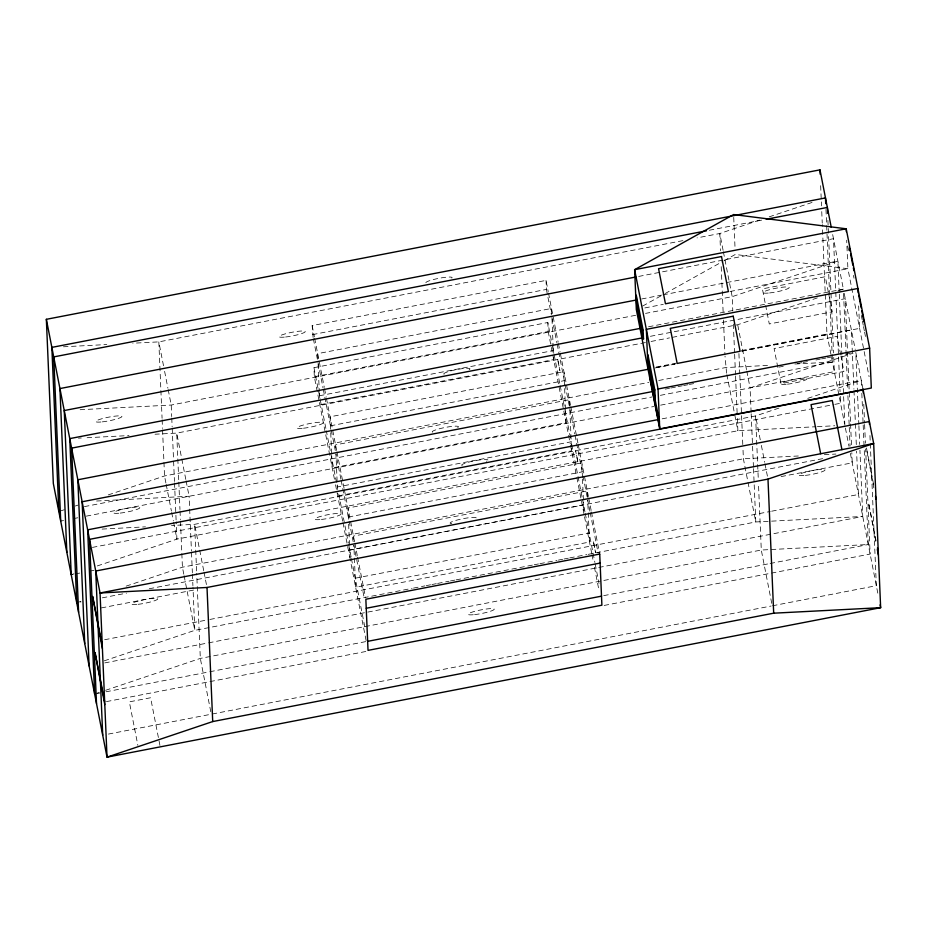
<?xml version="1.0" encoding="UTF-8"?>
<svg xmlns="http://www.w3.org/2000/svg" width="927" height="927" viewBox="0 0 927 927"><rect width="100%" height="100%" fill="white"/><g stroke="black" fill="none" stroke-linecap="round" stroke-linejoin="round"><path stroke-width="0.7" stroke-dasharray="4.63 3.48" d="M577.788 461.831L577.034 457.405M593.489 541.785L595.563 552.712L593.5 541.785M642.596 306.095L663.894 294.241M665.146 293.535L722.782 261.437M724.033 260.742L735.308 254.461L847.904 268.714L869.086 376.663M759.607 220.093L719.792 233.5L697.069 237.891M769.213 216.86L814.509 201.611M60.209 511.09L64.322 509.711M75.307 506.015L78.053 505.088M108.25 494.914L164.531 475.968L648.807 382.399M839.225 292.747L837.881 261.066L732.191 296.652L645.551 313.396M817.301 297.915L737.695 324.717L670.939 337.613M837.892 290.985L843.385 289.131L832.365 233.001M73.975 573.79L71.228 574.705L74.067 574.161M97.312 565.933L176.918 539.12L737.892 430.742L815.945 426.733M80.846 601.391L76.732 602.782L80.997 601.959M126.142 586.142L182.422 567.197L743.396 458.807L798.321 455.991M751.125 412.388L750.082 387.88L853.025 353.21M778.923 408.089L755.586 415.945L194.624 524.323L171.495 525.516M807.753 398.378L861.276 380.36L861.589 387.556M104.218 660.847L194.809 630.348L412.098 588.367M94.635 693.999L100.116 692.156M105.608 690.302L200.325 658.413L761.287 550.035L868.263 544.531L864.161 448.042M638.68 276.431L833.489 238.691L835.714 290.661M655.146 367.926L675.053 364.079M741.89 351.124L851.38 329.908L853.918 389.097M709.317 230.244L761.936 220.081M682.875 240.638L158.83 341.878L132.804 343.222M313.094 337.405L312.167 325.574L546.026 280.394L548.228 291.623M312.55 334.601L546.409 289.421L546.026 280.394M641.623 298.981L661.53 295.134M662.956 294.867L837.881 261.066M334.438 479.155L314.334 376.71L313.952 367.683L547.822 322.503L551.947 343.558M644.844 307.938L663.303 304.369M730.047 291.484L847.904 268.714L846.687 240.209M314.334 376.71L548.205 331.53L547.822 322.503M635.609 315.307L171.217 405.041L80.151 409.722M648.552 326.779L843.385 289.131M319.467 395.748L553.326 350.568M650.418 336.304L845.25 298.668L847.452 350.51M645.377 342.561L176.721 433.106L155.041 434.218M651.067 341.46L669.526 337.892M330.441 425.817L564.311 380.638M656.304 366.988L676.212 363.141M741.635 350.51L826.954 334.021L822.307 224.566M656.548 367.602L675.007 364.033M741.751 351.136L859.607 328.367L858.518 302.712M658.749 380.487L725.493 367.59L768.865 365.354M665.215 389.108L669.479 388.286M670.893 388.007L676.583 386.907M678.008 386.64L682.272 385.806M683.697 385.539L687.961 384.717M689.387 384.438L693.651 383.616M778.981 367.127L783.245 366.304M797.463 363.558L801.728 362.735M803.153 362.457L807.417 361.634M815.957 359.977L820.221 359.155M821.646 358.888L825.911 358.065M827.336 357.787L831.6 356.965M845.818 354.218L850.082 353.384M84.438 506.605L651.855 396.988M660.395 395.331L832.469 362.086L829.653 295.84M60.707 521.09L63.546 520.534M73.511 518.61L77.775 517.787M86.304 516.142L653.732 406.513M660.615 405.157L834.335 371.623L833.605 354.334M662.179 418.819L861.276 380.36M92.433 547.405L833.431 404.635M834.856 404.357L840.546 403.268L840.105 393.152M348.343 517.046L582.202 471.855M75.493 573.883L79.757 573.06M89.71 571.136L93.986 570.314M102.329 597.834L126.512 593.164M149.259 588.761L823.338 458.529M349.746 550.128L583.616 504.948M101.356 607.915L195.215 589.781M781.125 476.582L852.237 462.84L851.809 452.758M355.261 578.193L589.12 533.013M104.647 639.723L208.471 619.711M209.896 619.445L770.256 511.472M771.681 511.206L858.437 494.485L856.583 451.171M413.523 588.089L424.879 585.899M426.304 585.621L430.568 584.798M431.982 584.52L436.246 583.697M437.66 583.431L449.027 581.229M450.441 580.951L454.705 580.128M456.13 579.862L532.816 565.041M534.242 564.763L538.494 563.94M539.92 563.674L556.965 560.371M558.378 560.105L562.643 559.282M564.056 559.004L568.321 558.181M569.746 557.903L586.779 554.613M588.205 554.346L755.783 521.959L862.747 516.466L859.932 450.221M104.763 662.909L207.161 643.129M208.587 642.851L862.747 516.466M97.474 693.454L100.325 692.898M106.002 691.797L208.401 672.017M209.826 671.739L366.258 641.519M603.744 595.632L768.715 563.767M770.128 563.489L868.263 544.531M106.454 701.6L366.698 651.322M604.195 605.435L870.129 554.056L865.656 448.935M108.401 734.08L210.788 714.3M212.213 714.022L771.102 606.038M772.527 605.76L876.339 585.702L869.85 433.06M63.418 346.791L106.79 344.554M794.879 364.021L832.469 362.086M78.424 438.158L81.321 438.007M87.103 437.718L129.015 435.563M817.394 426.652L834.74 425.76M824.346 454.647L835.911 454.056M96.593 501.02L189.108 496.258L191.437 551.044M102.109 529.085L145.469 526.849M577.753 461.785L575.586 450.557L576.884 456.605M847.684 245.91L848.784 251.518M853.466 275.389L854.022 278.193M861.322 315.389L862.145 319.606M862.423 321.009L863.246 325.226M863.524 326.628L864.346 330.835M864.624 332.237L865.447 336.455M844.207 293.349L855.227 349.479M862.933 388.784L855.772 352.295L858.831 424.299M866.548 448.367L873.697 484.856M873.825 487.869L866.316 447.961M828.367 292.156L825.343 276.709L762.4 288.876L765.424 304.311M828.645 293.558L832.226 311.808L769.283 323.963L765.702 305.713M840.627 354.624L837.046 336.374L774.103 348.529L780.986 383.627L843.929 371.46L840.905 356.026M876.085 540.87L868.645 502.979L875.934 542.469M826.954 334.021L844.578 423.836M845.412 428.054L848.981 446.293M850.36 453.315L878.448 596.455M723.106 250.336L719.792 233.5L720.534 250.8M723.373 251.75L732.191 296.652L732.805 311.066M746.502 369.63L737.695 324.717L737.811 327.602M746.78 371.032L750.082 387.88M760.267 439.804L755.586 415.945L758.228 477.938M761.368 445.412L764.682 462.26M764.949 463.662L767.707 477.695M726.594 373.199L725.007 356.049M726.872 374.601L737.892 430.742L737.278 416.327M771.751 603.361L761.287 550.035L758.471 483.709M548.506 293.025L558.147 342.144M558.413 343.546L560.07 351.97M560.348 353.372L570.534 405.296M570.812 406.698L577.961 443.187M578.239 444.589L588.425 496.513M588.703 497.915L591.183 510.557M591.461 511.959L599.445 552.654M546.409 289.421L551.368 314.682M551.913 317.486L556.872 342.747M557.15 344.149L564.856 383.442M565.134 384.844L569.259 405.899M569.815 408.703L574.775 433.963M575.041 435.366L582.759 474.67M583.025 476.072L587.162 497.115M589.908 511.159L587.706 499.931L589.502 542.04L355.644 587.22L353.847 545.111L364.311 598.436M590.186 512.561L598.17 553.257M552.225 344.96L553.871 353.372M554.149 354.774L559.931 384.253M560.209 385.655L571.217 441.785L337.358 486.976L326.35 430.835M571.774 444.601L582.237 497.926M582.515 499.329L584.983 511.959M585.261 513.361L594.902 562.48M595.18 563.883L599.027 583.535M548.205 331.53L568.297 433.975M568.575 435.377L570.232 443.801M570.499 445.203L576.559 476.072M576.837 477.475L583.998 513.964L583.489 502.063M584.543 516.779L591.704 553.268M591.982 554.67L593.361 561.681M594.462 567.301L599.143 591.159M312.167 325.574L314.369 336.802M314.647 338.204L324.276 387.324M324.554 388.726L326.211 397.15M326.478 398.552L336.675 450.476M336.941 451.878L344.102 488.367M344.38 489.769L354.566 541.704M354.844 543.106L357.324 555.736M357.59 557.139L365.586 597.834M313.372 338.807L317.509 359.861M318.054 362.666L323.013 387.926M323.291 389.328L330.997 428.622M331.275 430.035L335.4 451.078M340.904 479.155L335.956 453.894L337.579 492.133M341.182 480.557L348.888 519.85M349.166 521.252L353.303 542.307M313.952 367.683L318.088 388.737M318.355 390.14L320.012 398.564M320.29 399.966L326.072 429.433M338.737 493.987L348.378 543.106M348.645 544.508L351.124 557.139M351.403 558.552L364.89 627.312M335.539 484.775L342.7 521.264M342.978 522.666L349.861 557.753M366.107 640.545L350.128 559.155L349.63 547.254M163.511 365.736L158.83 341.878L162.074 418.297M164.612 371.356L167.914 388.193M168.181 389.595L171.217 405.041L171.704 416.571M185.806 479.421L176.721 433.106L178.749 480.684M186.084 480.823L189.108 496.258M203.708 570.638L194.624 524.323L196.64 571.901M203.975 572.04L206.454 584.67M165.898 482.99L164.531 475.968L162.561 429.827M166.176 484.392L171.414 511.055M171.68 512.457L173.337 520.881M173.616 522.283L176.918 539.12L176.176 521.82M183.801 574.207L182.422 567.197L180.464 521.055M184.079 575.609L194.809 630.348L192.978 587.092M210.788 711.739L200.325 658.413L196.698 573.35M159.954 745.47L150.591 697.753L129.34 701.866L137.868 745.366M863.767 404.288L864.555 423.013M864.613 424.45L865.412 443.176M861.832 393.315L863.118 423.558M863.176 425.006L864.091 446.605M858.9 425.736L859.688 444.462M853.987 390.545L855.343 422.306M855.412 423.743L856.339 445.4M847.521 351.947L850.522 422.515M850.58 423.952L851.496 445.563M843.57 293.453L847.672 389.943M847.915 395.702L849.202 425.945M849.259 427.393L850.059 446.107M839.283 294.195L841.855 354.682M841.913 356.119L844.856 425.238M835.772 292.109L840.047 391.715M827.904 220.406L833.535 352.897M825.98 209.432L829.584 294.404M820.65 185.69L821.507 205.852M821.751 211.611L822.249 223.129M751.183 413.824L753.454 467.173M753.512 468.622L755.783 521.959L743.396 458.807L742.967 448.714M733.732 217.405L735.007 247.335M738.923 353.558L739.781 373.743M739.839 375.18L742.909 447.277M733.35 324.044L734.578 352.886M734.636 354.323L735.493 374.508M735.563 375.956L737.208 414.879M721.206 266.663L723.164 312.805M723.477 320.012L724.949 354.612M587.602 497.347L587.324 490.904L353.465 536.084L353.743 542.527M582.446 477.614L581.82 462.84L347.961 508.019L348.587 522.793M582.515 479.05L583.431 500.626M569.699 406.13L569.433 399.688L335.574 444.867L335.841 451.31M569.873 410.14L571.438 446.941M571.495 448.239L571.6 450.812L337.741 495.991L337.637 493.419M565.528 409.41L563.929 371.611L330.058 416.802L331.669 454.589M565.586 410.846L566.096 422.747L332.237 467.926L331.727 456.026M551.75 313.616L551.53 308.459L317.671 353.639L317.891 358.795M551.982 318.923L553.141 346.258M553.199 347.695L553.546 355.725M553.593 357.011L553.709 359.595L319.85 404.775L319.734 402.202M348.645 524.23L349.56 545.806M318.112 364.102L319.282 391.437M319.34 392.874L319.676 400.904M191.507 552.492L192.364 572.677M192.422 574.114L192.909 585.644M178.807 482.121L179.965 509.514M180.035 510.962L180.406 519.607M171.762 418.007L172.132 426.663M172.202 428.1L173.546 459.827M173.604 461.264L174.461 481.449M174.531 482.897L176.118 520.383M162.132 419.746L162.503 428.39M425.875 282.7A13.36 1.842 -11.1 0 1 440.313 278.054A13.36 1.842 -11.1 0 1 451.831 278.088M432.527 432.167A13.36 1.842 -11.1 0 1 446.188 427.266A13.36 1.842 -11.1 0 1 457.648 427.579M451.75 523.639A13.36 1.842 -11.1 0 1 463.152 518.668A13.36 1.842 -11.1 0 1 474.775 519.19M444.091 374.265A13.36 1.842 -11.1 0 1 457.741 369.363A13.36 1.842 -11.1 0 1 469.201 369.664M486.745 461.078A13.36 1.842 -11.1 0 1 486.339 461.275M462.225 465.563A13.36 1.842 -11.1 0 1 472.84 461.136A13.36 1.842 -11.1 0 1 487.903 460.082M557.695 359.34L559.873 370.615L557.706 359.34M285.632 336.999A13.36 1.842 -11.1 0 0 305.238 331.588A13.36 1.842 -11.1 0 0 285.493 333.79A13.36 1.842 -11.1 0 0 285.632 336.999M102.318 421.866A13.36 1.842 -11.1 0 0 121.924 416.455A13.36 1.842 -11.1 0 0 102.179 418.656A13.36 1.842 -11.1 0 0 102.318 421.866M769.607 292.944A13.36 1.842 -11.1 0 0 789.225 287.532A13.36 1.842 -11.1 0 0 769.48 289.734A13.36 1.842 -11.1 0 0 769.607 292.944M303.535 428.216A13.36 1.842 -11.1 0 0 323.141 422.816A13.36 1.842 -11.1 0 0 303.396 425.006A13.36 1.842 -11.1 0 0 303.535 428.216M120.209 513.095A13.36 1.842 -11.1 0 0 139.815 507.683A13.36 1.842 -11.1 0 0 120.07 509.873A13.36 1.842 -11.1 0 0 120.209 513.095M787.51 384.16A13.36 1.842 -11.1 0 0 807.116 378.761A13.36 1.842 -11.1 0 0 787.371 380.951A13.36 1.842 -11.1 0 0 787.51 384.16M321.426 519.444A13.36 1.842 -11.1 0 0 341.032 514.033A13.36 1.842 -11.1 0 0 321.287 516.223A13.36 1.842 -11.1 0 0 321.426 519.444M138.111 604.311A13.36 1.842 -11.1 0 0 157.717 598.9A13.36 1.842 -11.1 0 0 137.972 601.102A13.36 1.842 -11.1 0 0 138.111 604.311M474.636 614.613A13.36 1.842 -11.1 0 0 494.242 609.213A13.36 1.842 -11.1 0 0 474.497 611.403A13.36 1.842 -11.1 0 0 474.636 614.613M805.401 475.389A13.36 1.842 -11.1 0 0 825.018 469.977A13.36 1.842 -11.1 0 0 805.273 472.167A13.36 1.842 -11.1 0 0 805.401 475.389"/><path stroke-width="1.39" d="M831.264 227.382L819.978 169.85L46.35 319.317L100.046 592.979L207.011 587.475L767.985 479.097L873.674 443.512L862.933 388.784M880.094 604.879L880.65 607.683L107.022 757.15L100.046 592.979L873.674 443.512L880.65 607.683L773.686 613.187L212.712 721.565L107.022 757.15L53.326 483.488L46.35 319.317M635.829 276.988L59.931 388.564L66.837 552.33M648.043 369.305L77.833 479.78L84.739 643.558M706.478 230.8L53.731 356.907L60.707 521.09M766.2 219.259L827.359 207.439L827.602 213.198M635.934 300.081L64.253 410.534L71.228 574.705M640.024 328.425L69.757 438.61L76.732 602.782M641.89 337.961L71.622 448.135L78.598 612.307M659.734 428.911L658.043 388.992L869.619 348.123L846.2 228.795L733.616 214.554L634.624 269.676L636.328 309.583L659.734 428.911L871.31 388.031L869.619 348.123M652.411 391.576L82.144 501.762L89.119 665.934M659.34 419.375L87.648 529.827L94.635 693.999M366.235 608.263L600.105 563.083M367.648 641.345L601.507 596.165M849.514 248.227L850.059 251.043M850.615 253.847L852.817 265.076M853.361 267.891L853.918 270.696M858.738 295.261L861.218 307.891M861.762 310.696L863.976 321.936M875.482 496.281L876.038 499.097M877.463 547.892L878.286 552.098M877.313 549.491L878.414 555.099M841.925 449.641L832.295 400.522L811.032 404.635L820.673 453.755M658.043 388.992L634.624 269.676L846.2 228.795L846.328 231.646M659.421 421.53L649.781 372.399L650.024 378.135L659.665 427.266M102.271 645.551L92.642 596.432L102.399 648.564M104.658 701.565L95.017 652.446L104.786 704.578M869.48 424.415L869.364 421.53L95.724 571.009L102.712 735.169M863.269 392.77L863.153 389.885L89.525 539.352L96.501 703.523M858.089 292.735L857.904 288.459L646.339 329.34L648.031 369.247M825.725 203.673L825.482 197.915L51.854 347.382L58.841 511.553M819.978 169.85L820.163 174.172M767.985 479.097L773.686 613.187M207.011 587.475L212.712 721.565M721.507 256.536L658.564 268.691L665.459 303.789L728.402 291.623L721.507 256.536M733.222 316.2L670.279 328.355L677.162 363.454L740.105 351.287L733.222 316.2M599.723 554.056L365.852 599.236L368.031 650.372L601.89 605.192L599.723 554.056M643.141 330.267L636.258 295.168L636.629 304.079L643.512 339.166L643.141 330.267M654.844 389.931L647.961 354.832L648.332 363.743L655.227 398.83L654.844 389.931"/></g></svg>
